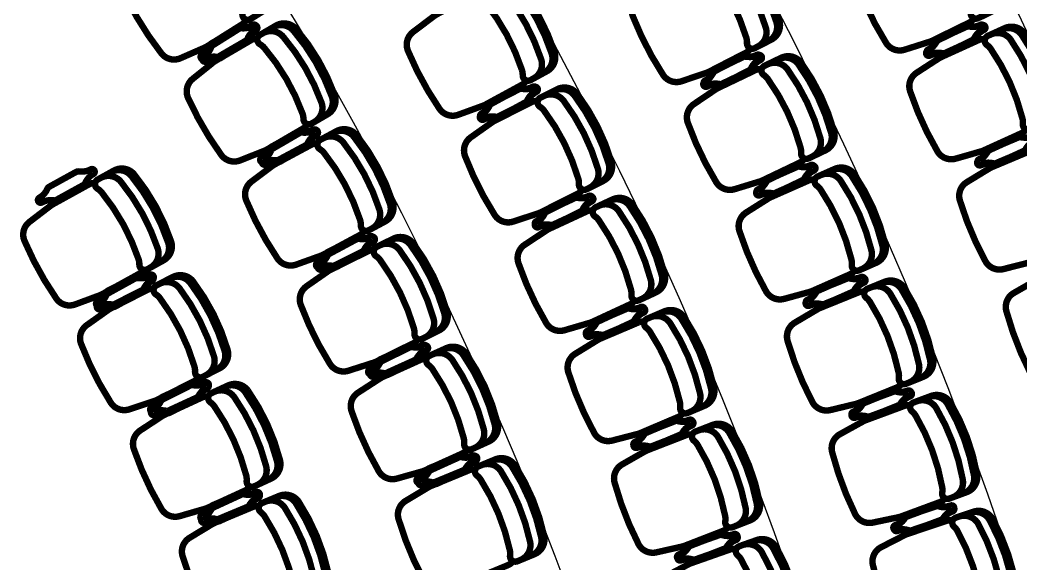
# Model space of a CAD drawing. Header units: metres. Extents: x -331 to 2982, y 362 to 2539.
# Drawn here: x 2871.281 to 2875.966, y 1351.554 to 1354.1 of the extents above; entities that cross this region are included whole.
import ezdxf

# ---------------------------------------------------------------- set-up
doc = ezdxf.new("R2010")
doc.units = ezdxf.units.M
doc.layers.add('Pis', color=251, linetype='Continuous')

msp = doc.modelspace()

# ---------------------------------------------------------------- linework, layer by layer
at = {"layer": 'Pis', "const_width": 0.03}
for points in [[(2872.3159, 1354.1504, 0.08991), (2872.1261, 1354.4524, 0.086278), (2872.1057, 1354.4681, -0.57735), (2872.1041, 1354.5114), (2872.1779, 1354.5578, -0.36261), (2872.2732, 1354.5449, -0.08991), (2872.463, 1354.2429, -0.36261), (2872.4334, 1354.1514), (2872.3596, 1354.1051, -0.57735), (2872.3213, 1354.1253, 0.086278)], [(2875.7276, 1354.1589, 0.08991), (2875.5706, 1354.4793, 0.086278), (2875.552, 1354.497, -0.57735), (2875.5549, 1354.5402), (2875.6332, 1354.5786, -0.36261), (2875.7266, 1354.5557, -0.08991), (2875.8836, 1354.2354, -0.36261), (2875.8445, 1354.1476), (2875.7662, 1354.1092, -0.57735), (2875.7303, 1354.1334, 0.086278)], [(2874.6801, 1354.0177, 0.08991), (2874.5166, 1354.3347, 0.086278), (2874.4977, 1354.3521, -0.57735), (2874.4997, 1354.3954), (2874.5772, 1354.4353, -0.36261), (2874.671, 1354.4144, -0.08991), (2874.8345, 1354.0973, -0.36261), (2874.7972, 1354.0087), (2874.7197, 1353.9688, -0.57735), (2874.6833, 1353.9922, 0.086278)], [(2873.6297, 1353.8673, 0.08991), (2873.4592, 1354.1807, 0.086278), (2873.4399, 1354.1976, -0.57735), (2873.441, 1354.2409), (2873.5176, 1354.2826, -0.36261), (2873.6118, 1354.2637, -0.08991), (2873.7823, 1353.9503, -0.36261), (2873.7469, 1353.8609), (2873.6704, 1353.8193, -0.57735), (2873.6335, 1353.8419, 0.086278)], [(2872.2124, 1353.9308), (2872.337, 1354.0033, 0.164851), (2872.3454, 1354.013, -0.162089), (2872.3822, 1354.0557, 1), (2872.3696, 1354.0773, -0.162089), (2872.3143, 1354.0663, 0.164851), (2872.3017, 1354.0638), (2872.1772, 1353.9912, 0.164851), (2872.1688, 1353.9816, -0.162089), (2872.132, 1353.9389, 1), (2872.1445, 1353.9173, -0.162089), (2872.1998, 1353.9282, 0.164851)], [(2872.1747, 1353.9721, -0.164851), (2872.1828, 1353.9821), (2872.3048, 1354.0588, -0.164851), (2872.3173, 1354.0618, 0.162089), (2872.3722, 1354.0746, -1), (2872.3855, 1354.0534, 0.162089), (2872.3502, 1354.0095, -0.164851), (2872.3421, 1353.9995), (2872.2201, 1353.9228, -0.164851), (2872.2076, 1353.9199, 0.162089), (2872.1527, 1353.9071, -1), (2872.1394, 1353.9282, 0.162089)], [(2872.6028, 1353.6624, 0.08991), (2872.4233, 1353.9707, 0.086278), (2872.4035, 1353.9871, -0.57735), (2872.4033, 1354.0304), (2872.4786, 1354.0742, -0.36261), (2872.5734, 1354.0581, -0.08991), (2872.7529, 1353.7498, -0.36261), (2872.7202, 1353.6594), (2872.6449, 1353.6156, -0.57735), (2872.6073, 1353.6371, 0.086278)], [(2875.5684, 1353.9965, -0.164851), (2875.5775, 1354.0056), (2875.7069, 1354.069, -0.164851), (2875.7196, 1354.0707, 0.162089), (2875.7755, 1354.0776, -1), (2875.7865, 1354.0552, 0.162089), (2875.7468, 1354.0152, -0.164851), (2875.7377, 1354.0062), (2875.6083, 1353.9427, -0.164851), (2875.5955, 1353.9411, 0.162089), (2875.5396, 1353.9341, -1), (2875.5286, 1353.9566, 0.162089)], [(2875.6108, 1353.9463), (2875.742, 1354.006, 0.164851), (2875.7513, 1354.0148, -0.162089), (2875.7922, 1354.0536, 1), (2875.7819, 1354.0763, -0.162089), (2875.7258, 1354.071, 0.164851), (2875.713, 1354.0697), (2875.5818, 1354.01, 0.164851), (2875.5725, 1354.0012, -0.162089), (2875.5316, 1353.9624, 1), (2875.5419, 1353.9397, -0.162089), (2875.598, 1353.945, 0.164851)], [(2875.9724, 1353.6402, 0.08991), (2875.8246, 1353.9649, 0.086278), (2875.8066, 1353.9832, -0.57735), (2875.8107, 1354.0263), (2875.8901, 1354.0624, -0.36261), (2875.9827, 1354.0369, -0.08991), (2876.1305, 1353.7122, -0.36261), (2876.0889, 1353.6255), (2876.0096, 1353.5894, -0.57735), (2875.9743, 1353.6146, 0.086278)], [(2874.5242, 1353.852, -0.164851), (2874.5331, 1353.8613), (2874.6612, 1353.9273, -0.164851), (2874.6739, 1353.9292, 0.162089), (2874.7297, 1353.9373, -1), (2874.7412, 1353.9151, 0.162089), (2874.7022, 1353.8744, -0.164851), (2874.6933, 1353.8651), (2874.5652, 1353.7991, -0.164851), (2874.5525, 1353.7972, 0.162089), (2874.4967, 1353.7891, -1), (2874.4853, 1353.8113, 0.162089)], [(2874.5669, 1353.8024), (2874.6969, 1353.8645, 0.164851), (2874.7061, 1353.8735, -0.162089), (2874.7462, 1353.9131, 1), (2874.7355, 1353.9356, -0.162089), (2874.6795, 1353.9292, 0.164851), (2874.6667, 1353.9277), (2874.5367, 1353.8656, 0.164851), (2874.5275, 1353.8566, -0.162089), (2874.4874, 1353.817, 1), (2874.4981, 1353.7945, -0.162089), (2874.5541, 1353.8009, 0.164851)], [(2874.9341, 1353.5031, 0.08991), (2874.7803, 1353.825, 0.086278), (2874.7619, 1353.843, -0.57735), (2874.7653, 1353.8861), (2874.8439, 1353.9237, -0.36261), (2874.937, 1353.9, -0.08991), (2875.0909, 1353.5781, -0.36261), (2875.0509, 1353.4907), (2874.9723, 1353.4531, -0.57735), (2874.9366, 1353.4776, 0.086278)], [(2873.4775, 1353.6983, -0.164851), (2873.4862, 1353.7077), (2873.6128, 1353.7766, -0.164851), (2873.6255, 1353.7788, 0.162089), (2873.6811, 1353.7881, -1), (2873.693, 1353.7661, 0.162089), (2873.655, 1353.7245, -0.164851), (2873.6463, 1353.7151), (2873.5197, 1353.6462, -0.164851), (2873.507, 1353.644, 0.162089), (2873.4514, 1353.6347, -1), (2873.4395, 1353.6567, 0.162089)], [(2873.5204, 1353.6494), (2873.6491, 1353.7142, 0.164851), (2873.6581, 1353.7234, -0.162089), (2873.6975, 1353.7637, 1), (2873.6862, 1353.7861, -0.162089), (2873.6304, 1353.7785, 0.164851), (2873.6177, 1353.7768), (2873.4889, 1353.712, 0.164851), (2873.4799, 1353.7028, -0.162089), (2873.4406, 1353.6624, 1), (2873.4518, 1353.6401, -0.162089), (2873.5077, 1353.6477, 0.164851)], [(2873.8937, 1353.3577, 0.08991), (2873.7333, 1353.6764, 0.086278), (2873.7145, 1353.694, -0.57735), (2873.717, 1353.7372), (2873.7949, 1353.7764, -0.36261), (2873.8885, 1353.7545, -0.08991), (2874.0489, 1353.4358, -0.36261), (2874.0107, 1353.3476), (2873.9328, 1353.3084, -0.57735), (2873.8966, 1353.3322, 0.086278)], [(2872.4912, 1353.4461), (2872.6181, 1353.5143, 0.164851), (2872.6269, 1353.5237, -0.162089), (2872.6651, 1353.5651, 1), (2872.6533, 1353.5871, -0.162089), (2872.5977, 1353.5781, 0.164851), (2872.585, 1353.576), (2872.4581, 1353.5077, 0.164851), (2872.4493, 1353.4983, -0.162089), (2872.4111, 1353.4569, 1), (2872.4229, 1353.4349, -0.162089), (2872.4786, 1353.4439, 0.164851)], [(2872.4556, 1353.489, -0.164851), (2872.464, 1353.4987), (2872.5886, 1353.5712, -0.164851), (2872.6011, 1353.5738, 0.162089), (2872.6564, 1353.5847, -1), (2872.669, 1353.5631, 0.162089), (2872.6322, 1353.5204, -0.164851), (2872.6238, 1353.5107), (2872.4993, 1353.4382, -0.164851), (2872.4867, 1353.4356, 0.162089), (2872.4314, 1353.4247, -1), (2872.4188, 1353.4463, 0.162089)], [(2872.8723, 1353.1646, 0.08991), (2872.7033, 1353.4788, 0.086278), (2872.6841, 1353.4958, -0.57735), (2872.6854, 1353.5391), (2872.7622, 1353.5804, -0.36261), (2872.8563, 1353.5611, -0.08991), (2873.0253, 1353.2469, -0.36261), (2872.9895, 1353.1576), (2872.9127, 1353.1164, -0.57735), (2872.8759, 1353.1391, 0.086278)], [(2875.8086, 1353.4824, -0.164851), (2875.8179, 1353.4912), (2875.9491, 1353.5509, -0.164851), (2875.9619, 1353.5522, 0.162089), (2876.018, 1353.5576, -1), (2876.0284, 1353.5348, 0.162089), (2875.9875, 1353.496, -0.164851), (2875.9781, 1353.4872), (2875.8469, 1353.4275, -0.164851), (2875.8342, 1353.4262, 0.162089), (2875.7781, 1353.4209, -1), (2875.7677, 1353.4436, 0.162089)], [(2875.8489, 1353.4307), (2875.9817, 1353.4866, 0.164851), (2875.9913, 1353.4951, -0.162089), (2876.0333, 1353.5327, 1), (2876.0236, 1353.5558, -0.162089), (2875.9673, 1353.552, 0.164851), (2875.9545, 1353.5511), (2875.8217, 1353.4952, 0.164851), (2875.8121, 1353.4867, -0.162089), (2875.7701, 1353.4491, 1), (2875.7798, 1353.426, -0.162089), (2875.836, 1353.4298, 0.164851)], [(2874.7733, 1353.3423, -0.164851), (2874.7825, 1353.3513), (2874.9125, 1353.4134, -0.164851), (2874.9253, 1353.415, 0.162089), (2874.9813, 1353.4214, -1), (2874.9921, 1353.3988, 0.162089), (2874.9519, 1353.3592, -0.164851), (2874.9427, 1353.3503), (2874.8127, 1353.2881, -0.164851), (2874.8, 1353.2866, 0.162089), (2874.744, 1353.2802, -1), (2874.7332, 1353.3028, 0.162089)], [(2874.8139, 1353.2906), (2874.9457, 1353.3488, 0.164851), (2874.9552, 1353.3574, -0.162089), (2874.9965, 1353.3958, 1), (2874.9864, 1353.4186, -0.162089), (2874.9303, 1353.4139, 0.164851), (2874.9175, 1353.4128), (2874.7856, 1353.3546, 0.164851), (2874.7762, 1353.3459, -0.162089), (2874.7348, 1353.3076, 1), (2874.7449, 1353.2847, -0.162089), (2874.8011, 1353.2894, 0.164851)], [(2871.4511, 1353.2586), (2871.5773, 1353.3282, 0.164851), (2871.586, 1353.3377, -0.162089), (2871.6237, 1353.3796, 1), (2871.6117, 1353.4014, -0.162089), (2871.5561, 1353.3918, 0.164851), (2871.5435, 1353.3895), (2871.4173, 1353.3199, 0.164851), (2871.4086, 1353.3104, -0.162089), (2871.3709, 1353.2686, 1), (2871.3829, 1353.2467, -0.162089), (2871.4385, 1353.2564, 0.164851)], [(2871.8352, 1352.9812, 0.08991), (2871.6628, 1353.2936, 0.086278), (2871.6434, 1353.3105, -0.57735), (2871.6443, 1353.3538), (2871.7206, 1353.3959, -0.36261), (2871.815, 1353.3776, -0.08991), (2871.9873, 1353.0652, -0.36261), (2871.9524, 1352.9756), (2871.8761, 1352.9335, -0.57735), (2871.8391, 1352.9559, 0.086278)], [(2875.1719, 1352.9803, 0.08991), (2875.0279, 1353.3067, 0.086278), (2875.01, 1353.3252, -0.57735), (2875.0147, 1353.3683), (2875.0944, 1353.4035, -0.36261), (2875.1868, 1353.3769, -0.08991), (2875.3309, 1353.0505, -0.36261), (2875.2883, 1352.9643), (2875.2085, 1352.9291, -0.57735), (2875.1736, 1352.9547, 0.086278)], [(2873.7362, 1353.1937, -0.164851), (2873.7452, 1353.2028), (2873.8739, 1353.2676, -0.164851), (2873.8866, 1353.2694, 0.162089), (2873.9425, 1353.2769, -1), (2873.9537, 1353.2546, 0.162089), (2873.9144, 1353.2142, -0.164851), (2873.9054, 1353.2051), (2873.7767, 1353.1403, -0.164851), (2873.7639, 1353.1385, 0.162089), (2873.7081, 1353.131, -1), (2873.6968, 1353.1533, 0.162089)], [(2873.7763, 1353.1428), (2873.9071, 1353.2035, 0.164851), (2873.9164, 1353.2123, -0.162089), (2873.957, 1353.2514, 1), (2873.9464, 1353.2741, -0.162089), (2873.8904, 1353.2683, 0.164851), (2873.8776, 1353.267), (2873.7469, 1353.2063, 0.164851), (2873.7376, 1353.1975, -0.162089), (2873.697, 1353.1584, 1), (2873.7075, 1353.1357, -0.162089), (2873.7636, 1353.1414, 0.164851)], [(2874.1401, 1352.8393, 0.08991), (2873.99, 1353.163, 0.086278), (2873.9718, 1353.1811, -0.57735), (2873.9757, 1353.2242), (2874.0547, 1353.2609, -0.36261), (2874.1476, 1353.2361, -0.08991), (2874.2977, 1352.9124, -0.36261), (2874.2567, 1352.8255), (2874.1776, 1352.7888, -0.57735), (2874.1422, 1352.8137, 0.086278)], [(2872.7527, 1352.9519), (2872.8819, 1353.0158, 0.164851), (2872.891, 1353.0249, -0.162089), (2872.9306, 1353.065, 1), (2872.9195, 1353.0874, -0.162089), (2872.8636, 1353.0803, 0.164851), (2872.8509, 1353.0786), (2872.7217, 1353.0147, 0.164851), (2872.7126, 1353.0056, -0.162089), (2872.673, 1352.9655, 1), (2872.6841, 1352.9431, -0.162089), (2872.74, 1352.9502, 0.164851)], [(2872.7193, 1352.9963, -0.164851), (2872.728, 1353.0057), (2872.855, 1353.0739, -0.164851), (2872.8676, 1353.0761, 0.162089), (2872.9232, 1353.0851, -1), (2872.9351, 1353.0631, 0.162089), (2872.8969, 1353.0217, -0.164851), (2872.8881, 1353.0123), (2872.7612, 1352.944, -0.164851), (2872.7485, 1352.9419, 0.162089), (2872.6929, 1352.9329, -1), (2872.681, 1352.9549, 0.162089)], [(2873.124, 1352.6577, 0.08991), (2872.9658, 1352.9774, 0.086278), (2872.9472, 1352.9951, -0.57735), (2872.95, 1353.0383), (2873.0281, 1353.077, -0.36261), (2873.1215, 1353.0545, -0.08991), (2873.2797, 1352.7347, -0.36261), (2873.2409, 1352.6468), (2873.1628, 1352.6081, -0.57735), (2873.1268, 1352.6321, 0.086278)], [(2871.723, 1352.7707), (2871.8516, 1352.8357, 0.164851), (2871.8606, 1352.8449, -0.162089), (2871.8999, 1352.8853, 1), (2871.8886, 1352.9076, -0.162089), (2871.8327, 1352.9, 0.164851), (2871.82, 1352.8982), (2871.6914, 1352.8332, 0.164851), (2871.6824, 1352.824, -0.162089), (2871.6431, 1352.7836, 1), (2871.6544, 1352.7613, -0.162089), (2871.7103, 1352.7689, 0.164851)], [(2871.684, 1352.8113, -0.164851), (2871.6926, 1352.8208), (2871.8188, 1352.8904, -0.164851), (2871.8314, 1352.8927, 0.162089), (2871.887, 1352.9023, -1), (2871.8991, 1352.8805, 0.162089), (2871.8613, 1352.8386, -0.164851), (2871.8526, 1352.8291), (2871.7264, 1352.7595, -0.164851), (2871.7138, 1352.7573, 0.162089), (2871.6583, 1352.7476, -1), (2871.6462, 1352.7695, 0.162089)], [(2872.0967, 1352.4796, 0.08991), (2871.9358, 1352.798, 0.086278), (2871.917, 1352.8156, -0.57735), (2871.9195, 1352.8588), (2871.9972, 1352.8981, -0.36261), (2872.0909, 1352.8764, -0.08991), (2872.2518, 1352.558, -0.36261), (2872.2137, 1352.4697), (2872.136, 1352.4304, -0.57735), (2872.0997, 1352.4541, 0.086278)], [(2875.0063, 1352.8245, -0.164851), (2875.0158, 1352.8331), (2875.1476, 1352.8913, -0.164851), (2875.1604, 1352.8925, 0.162089), (2875.2166, 1352.8972, -1), (2875.2267, 1352.8743, 0.162089), (2875.1854, 1352.836, -0.164851), (2875.1759, 1352.8273), (2875.0441, 1352.7691, -0.164851), (2875.0313, 1352.768, 0.162089), (2874.9751, 1352.7633, -1), (2874.965, 1352.7861, 0.162089)], [(2875.0446, 1352.7711), (2875.1781, 1352.8253, 0.164851), (2875.1879, 1352.8337, -0.162089), (2875.2303, 1352.8708, 1), (2875.2209, 1352.894, -0.162089), (2875.1646, 1352.891, 0.164851), (2875.1518, 1352.8902), (2875.0183, 1352.836, 0.164851), (2875.0086, 1352.8276, -0.162089), (2874.9661, 1352.7906, 1), (2874.9755, 1352.7674, -0.162089), (2875.0318, 1352.7704, 0.164851)], [(2875.3931, 1352.4503, 0.08991), (2875.259, 1352.7808, 0.086278), (2875.2417, 1352.7999, -0.57735), (2875.2477, 1352.8428), (2875.3284, 1352.8755, -0.36261), (2875.42, 1352.8462, -0.08991), (2875.5541, 1352.5156, -0.36261), (2875.5089, 1352.4307), (2875.4281, 1352.398, -0.57735), (2875.394, 1352.4246, 0.086278)], [(2874.0152, 1352.6278), (2874.1478, 1352.6843, 0.164851), (2874.1574, 1352.6928, -0.162089), (2874.1992, 1352.7306, 1), (2874.1895, 1352.7536, -0.162089), (2874.1332, 1352.7496, 0.164851), (2874.1204, 1352.7487), (2873.9878, 1352.6922, 0.164851), (2873.9783, 1352.6837, -0.162089), (2873.9364, 1352.6459, 1), (2873.9462, 1352.6229, -0.162089), (2874.0024, 1352.6269, 0.164851)], [(2873.9774, 1352.6804, -0.164851), (2873.9867, 1352.6892), (2874.1175, 1352.7499, -0.164851), (2874.1302, 1352.7513, 0.162089), (2874.1863, 1352.757, -1), (2874.1968, 1352.7343, 0.162089), (2874.1562, 1352.6952, -0.164851), (2874.1469, 1352.6864), (2874.0162, 1352.6257, -0.164851), (2874.0034, 1352.6244, 0.162089), (2873.9473, 1352.6186, -1), (2873.9368, 1352.6413, 0.162089)], [(2874.3691, 1352.3129, 0.08991), (2874.2294, 1352.6411, 0.086278), (2874.2118, 1352.6599, -0.57735), (2874.2171, 1352.7029), (2874.2973, 1352.737, -0.36261), (2874.3893, 1352.7092, -0.08991), (2874.529, 1352.3809, -0.36261), (2874.4852, 1352.2953), (2874.405, 1352.2612, -0.57735), (2874.3704, 1352.2872, 0.086278)], [(2872.9966, 1352.449), (2873.1279, 1352.5085, 0.164851), (2873.1373, 1352.5173, -0.162089), (2873.1782, 1352.556, 1), (2873.1679, 1352.5788, -0.162089), (2873.1118, 1352.5735, 0.164851), (2873.099, 1352.5722), (2872.9678, 1352.5128, 0.164851), (2872.9584, 1352.504, -0.162089), (2872.9174, 1352.4653, 1), (2872.9278, 1352.4425, -0.162089), (2872.9839, 1352.4477, 0.164851)], [(2872.9654, 1352.4947, -0.164851), (2872.9745, 1352.5038), (2873.1036, 1352.5677, -0.164851), (2873.1164, 1352.5694, 0.162089), (2873.1723, 1352.5765, -1), (2873.1834, 1352.5541, 0.162089), (2873.1437, 1352.514, -0.164851), (2873.1347, 1352.5049), (2873.0055, 1352.441, -0.164851), (2872.9928, 1352.4393, 0.162089), (2872.9369, 1352.4322, -1), (2872.9258, 1352.4546, 0.162089)], [(2873.3577, 1352.1423, 0.08991), (2873.2105, 1352.4673, 0.086278), (2873.1925, 1352.4856, -0.57735), (2873.1967, 1352.5287), (2873.2761, 1352.5647, -0.36261), (2873.3687, 1352.539, -0.08991), (2873.516, 1352.2141, -0.36261), (2873.4742, 1352.1275), (2873.3948, 1352.0915, -0.57735), (2873.3596, 1352.1167, 0.086278)], [(2871.9764, 1352.2728), (2872.1073, 1352.3331, 0.164851), (2872.1166, 1352.342, -0.162089), (2872.1573, 1352.381, 1), (2872.1468, 1352.4037, -0.162089), (2872.0907, 1352.3981, 0.164851), (2872.078, 1352.3967), (2871.9471, 1352.3364, 0.164851), (2871.9378, 1352.3276, -0.162089), (2871.8971, 1352.2886, 1), (2871.9075, 1352.2659, -0.162089), (2871.9636, 1352.2715, 0.164851)], [(2871.9395, 1352.3153, -0.164851), (2871.9485, 1352.3245), (2872.0771, 1352.3895, -0.164851), (2872.0898, 1352.3913, 0.162089), (2872.1457, 1352.3989, -1), (2872.157, 1352.3766, 0.162089), (2872.1177, 1352.3362, -0.164851), (2872.1087, 1352.327), (2871.9801, 1352.262, -0.164851), (2871.9674, 1352.2602, 0.162089), (2871.9115, 1352.2526, -1), (2871.9002, 1352.2749, 0.162089)], [(2872.3394, 1351.9684, 0.08991), (2872.1901, 1352.2924, 0.086278), (2872.1719, 1352.3107, -0.57735), (2872.1759, 1352.3538), (2872.2551, 1352.3902, -0.36261), (2872.3479, 1352.3652, -0.08991), (2872.4972, 1352.0411, -0.36261), (2872.4559, 1351.9543), (2872.3768, 1351.9178, -0.57735), (2872.3414, 1351.9428, 0.086278)], [(2875.2583, 1352.2451), (2875.3935, 1352.2952, 0.164851), (2875.4034, 1352.3033, -0.162089), (2875.447, 1352.3391, 1), (2875.4383, 1352.3625, -0.162089), (2875.3819, 1352.3612, 0.164851), (2875.3691, 1352.3608), (2875.234, 1352.3107, 0.164851), (2875.224, 1352.3026, -0.162089), (2875.1805, 1352.2669, 1), (2875.1892, 1352.2434, -0.162089), (2875.2455, 1352.2447, 0.164851)], [(2875.2229, 1352.2994, -0.164851), (2875.2326, 1352.3078), (2875.3661, 1352.362, -0.164851), (2875.3789, 1352.3628, 0.162089), (2875.4352, 1352.3658, -1), (2875.4446, 1352.3426, 0.162089), (2875.4022, 1352.3056, -0.164851), (2875.3925, 1352.2972), (2875.2589, 1352.243, -0.164851), (2875.2461, 1352.2422, 0.162089), (2875.1898, 1352.2392, -1), (2875.1804, 1352.2624, 0.162089)], [(2875.597, 1351.9138, 0.08991), (2875.4729, 1352.2483, 0.086278), (2875.4562, 1352.2678, -0.57735), (2875.4635, 1352.3105), (2875.5452, 1352.3408, -0.36261), (2875.6358, 1352.3087, -0.08991), (2875.7599, 1351.9743, -0.36261), (2875.7121, 1351.8908), (2875.6304, 1351.8605, -0.57735), (2875.5971, 1351.8881, 0.086278)], [(2874.2375, 1352.1055), (2874.3718, 1352.1576, 0.164851), (2874.3817, 1352.1659, -0.162089), (2874.4247, 1352.2023, 1), (2874.4157, 1352.2256, -0.162089), (2874.3593, 1352.2234, 0.164851), (2874.3465, 1352.2229), (2874.2122, 1352.1707, 0.164851), (2874.2023, 1352.1625, -0.162089), (2874.1593, 1352.1261, 1), (2874.1684, 1352.1027, -0.162089), (2874.2247, 1352.1049, 0.164851)], [(2874.2014, 1352.1592, -0.164851), (2874.211, 1352.1678), (2874.3436, 1352.2242, -0.164851), (2874.3564, 1352.2252, 0.162089), (2874.4127, 1352.2291, -1), (2874.4224, 1352.2061, 0.162089), (2874.3806, 1352.1683, -0.164851), (2874.371, 1352.1598), (2874.2384, 1352.1034, -0.164851), (2874.2256, 1352.1024, 0.162089), (2874.1694, 1352.0984, -1), (2874.1596, 1352.1214, 0.162089)], [(2874.5811, 1351.7794, 0.08991), (2874.452, 1352.1119, 0.086278), (2874.435, 1352.1312, -0.57735), (2874.4416, 1352.174), (2874.5229, 1352.2055, -0.36261), (2874.614, 1352.1748, -0.08991), (2874.7431, 1351.8422, -0.36261), (2874.6966, 1351.7581), (2874.6154, 1351.7265, -0.57735), (2874.5816, 1351.7537, 0.086278)], [(2873.2226, 1351.9379), (2873.3559, 1351.9929, 0.164851), (2873.3655, 1352.0014, -0.162089), (2873.4078, 1352.0387, 1), (2873.3982, 1352.0618, -0.162089), (2873.3419, 1352.0585, 0.164851), (2873.3291, 1352.0576), (2873.1959, 1352.0026, 0.164851), (2873.1863, 1351.9942, -0.162089), (2873.144, 1351.9569, 1), (2873.1536, 1351.9338, -0.162089), (2873.2098, 1351.9371, 0.164851)], [(2873.1937, 1351.9848, -0.164851), (2873.203, 1351.9936), (2873.3343, 1352.0531, -0.164851), (2873.3471, 1352.0543, 0.162089), (2873.4032, 1352.0596, -1), (2873.4135, 1352.0368, 0.162089), (2873.3726, 1351.9981, -0.164851), (2873.3632, 1351.9893), (2873.2319, 1351.9298, -0.164851), (2873.2192, 1351.9286, 0.162089), (2873.163, 1351.9233, -1), (2873.1527, 1351.9461, 0.162089)], [(2873.5731, 1351.6192, 0.08991), (2873.437, 1351.9489, 0.086278), (2873.4196, 1351.9679, -0.57735), (2873.4253, 1352.0108), (2873.5058, 1352.0441, -0.36261), (2873.5976, 1352.0153, -0.08991), (2873.7337, 1351.6855, -0.36261), (2873.689, 1351.6004), (2873.6085, 1351.5671, -0.57735), (2873.5742, 1351.5935, 0.086278)], [(2872.2109, 1351.7657), (2872.3439, 1351.8213, 0.164851), (2872.3536, 1351.8298, -0.162089), (2872.3956, 1351.8673, 1), (2872.386, 1351.8903, -0.162089), (2872.3298, 1351.8867, 0.164851), (2872.3169, 1351.8859), (2872.184, 1351.8303, 0.164851), (2872.1743, 1351.8218, -0.162089), (2872.1323, 1351.7843, 1), (2872.1419, 1351.7613, -0.162089), (2872.1981, 1351.7648, 0.164851)], [(2872.1763, 1351.8099, -0.164851), (2872.1856, 1351.8187), (2872.3165, 1351.879, -0.164851), (2872.3293, 1351.8804, 0.162089), (2872.3854, 1351.886, -1), (2872.3958, 1351.8633, 0.162089), (2872.3551, 1351.8243, -0.164851), (2872.3458, 1351.8155), (2872.2149, 1351.7552, -0.164851), (2872.2022, 1351.7538, 0.162089), (2872.1461, 1351.7482, -1), (2872.1356, 1351.7709, 0.162089)], [(2872.5627, 1351.4484, 0.08991), (2872.4252, 1351.7776, 0.086278), (2872.4078, 1351.7965, -0.57735), (2872.4133, 1351.8394), (2872.4937, 1351.873, -0.36261), (2872.5855, 1351.8446, -0.08991), (2872.723, 1351.5154, -0.36261), (2872.6787, 1351.4301), (2872.5983, 1351.3965, -0.57735), (2872.5638, 1351.4227, 0.086278)], [(2875.454, 1351.7121), (2875.5905, 1351.7581, 0.164851), (2875.6008, 1351.7659, -0.162089), (2875.6454, 1351.8003, 1), (2875.6374, 1351.824, -0.162089), (2875.581, 1351.8244, 0.164851), (2875.5682, 1351.8244), (2875.4316, 1351.7784, 0.164851), (2875.4214, 1351.7706, -0.162089), (2875.3768, 1351.7362, 1), (2875.3848, 1351.7125, -0.162089), (2875.4411, 1351.7121, 0.164851)], [(2875.4223, 1351.7682, -0.164851), (2875.4323, 1351.7763), (2875.5674, 1351.8264, -0.164851), (2875.5802, 1351.8268, 0.162089), (2875.6366, 1351.8281, -1), (2875.6452, 1351.8047, 0.162089), (2875.6017, 1351.7689, -0.164851), (2875.5917, 1351.7608), (2875.4566, 1351.7107, -0.164851), (2875.4438, 1351.7103, 0.162089), (2875.3874, 1351.709, -1), (2875.3787, 1351.7325, 0.162089)], [(2875.7825, 1351.3707, 0.08991), (2875.6685, 1351.7088, 0.086278), (2875.6525, 1351.7289, -0.57735), (2875.661, 1351.7713), (2875.7436, 1351.7991, -0.36261), (2875.8332, 1351.7643, -0.08991), (2875.9471, 1351.4262, -0.36261), (2875.8969, 1351.3443), (2875.8143, 1351.3164, -0.57735), (2875.7818, 1351.3451, 0.086278)], [(2874.4415, 1351.5757), (2874.5774, 1351.6235, 0.164851), (2874.5875, 1351.6314, -0.162089), (2874.6317, 1351.6665, 1), (2874.6234, 1351.6901, -0.162089), (2874.567, 1351.6897, 0.164851), (2874.5542, 1351.6895), (2874.4183, 1351.6417, 0.164851), (2874.4081, 1351.6338, -0.162089), (2874.364, 1351.5988, 1), (2874.3723, 1351.5752, -0.162089), (2874.4287, 1351.5755, 0.164851)], [(2874.4086, 1351.6311, -0.164851), (2874.4185, 1351.6394), (2874.5528, 1351.6915, -0.164851), (2874.5657, 1351.6921, 0.162089), (2874.622, 1351.6942, -1), (2874.631, 1351.6709, 0.162089), (2874.588, 1351.6345, -0.164851), (2874.5782, 1351.6263), (2874.4438, 1351.5741, -0.164851), (2874.431, 1351.5736, 0.162089), (2874.3747, 1351.5714, -1), (2874.3656, 1351.5947, 0.162089)], [(2874.7745, 1351.2388, 0.08991), (2874.6561, 1351.5753, 0.086278), (2874.6397, 1351.5951, -0.57735), (2874.6477, 1351.6377), (2874.7299, 1351.6666, -0.36261), (2874.82, 1351.633, -0.08991), (2874.9384, 1351.2964, -0.36261), (2874.8893, 1351.2138), (2874.8071, 1351.1849, -0.57735), (2874.7742, 1351.2131, 0.086278)]]:
    msp.add_lwpolyline(points, format="xyb", close=True, dxfattribs=at)
for points in [[(2872.0927, 1354.4942, 0.149389), (2872.0645, 1354.4865), (2871.9015, 1354.384, 0.03724), (2871.8895, 1354.3752), (2871.7966, 1354.2953, 0.342214), (2871.7782, 1354.2053, 0.051556), (2871.9425, 1353.9441, 0.342214), (2872.0316, 1353.9216), (2872.1438, 1353.9707, 0.03724), (2872.157, 1353.9777), (2872.32, 1354.0802, 0.149389), (2872.3391, 1354.1023)], [(2872.1178, 1354.52, -0.36261), (2872.213, 1354.5071, -0.08991), (2872.4029, 1354.2051, -0.36261), (2872.3732, 1354.1136)], [(2875.5418, 1354.5243, 0.149389), (2875.5129, 1354.5196), (2875.34, 1354.4349, 0.03724), (2875.3272, 1354.4274), (2875.2264, 1354.3577, 0.342214), (2875.1986, 1354.2701, 0.051556), (2875.3344, 1353.9931, 0.342214), (2875.4207, 1353.9613), (2875.5375, 1353.9984, 0.03724), (2875.5513, 1354.0039), (2875.7242, 1354.0886, 0.149389), (2875.7455, 1354.1086)], [(2874.5141, 1354.4028, -0.36261), (2874.6079, 1354.3818, -0.08991), (2874.7714, 1354.0647, -0.36261), (2874.7341, 1353.9761)], [(2874.5639, 1354.4284, -0.36261), (2874.6577, 1354.4075, -0.08991), (2874.8212, 1354.0904, -0.36261), (2874.7839, 1354.0018)], [(2874.4869, 1354.3791, 0.149389), (2874.4582, 1354.3739), (2874.287, 1354.2857, 0.03724), (2874.2744, 1354.2779), (2874.175, 1354.2062, 0.342214), (2874.149, 1354.118, 0.051556), (2874.2904, 1353.8438, 0.342214), (2874.3773, 1353.8139), (2874.4933, 1353.8533, 0.03724), (2874.507, 1353.8591), (2874.6782, 1353.9473, 0.149389), (2874.6991, 1353.9677)], [(2873.5044, 1354.2754, -0.36261), (2873.5987, 1354.2565, -0.08991), (2873.7691, 1353.9432, -0.36261), (2873.7338, 1353.8538)], [(2873.4286, 1354.2244, 0.149389), (2873.3999, 1354.2186), (2873.2308, 1354.1266, 0.03724), (2873.2183, 1354.1185), (2873.1205, 1354.0446, 0.342214), (2873.0965, 1353.9559, 0.051556), (2873.2439, 1353.6849, 0.342214), (2873.3315, 1353.6569), (2873.4466, 1353.6988, 0.03724), (2873.4602, 1353.7049), (2873.6293, 1353.7969, 0.149389), (2873.6498, 1353.8178)], [(2873.4552, 1354.2486, -0.36261), (2873.5494, 1354.2298, -0.08991), (2873.7199, 1353.9164, -0.36261), (2873.6845, 1353.827)], [(2872.4657, 1354.0667, -0.36261), (2872.5605, 1354.0505, -0.08991), (2872.74, 1353.7423, -0.36261), (2872.7072, 1353.6519)], [(2872.4173, 1354.0385, -0.36261), (2872.512, 1354.0224, -0.08991), (2872.6916, 1353.7141, -0.36261), (2872.6588, 1353.6237)], [(2875.8254, 1354.033, -0.36261), (2875.9181, 1354.0075, -0.08991), (2876.0659, 1353.6828, -0.36261), (2876.0242, 1353.5961)], [(2875.8764, 1354.0562, -0.36261), (2875.9691, 1354.0307, -0.08991), (2876.1169, 1353.706, -0.36261), (2876.0752, 1353.6193)], [(2872.3914, 1354.0135, 0.149389), (2872.3629, 1354.0068), (2872.1965, 1353.9099, 0.03724), (2872.1843, 1353.9015), (2872.0887, 1353.8248, 0.342214), (2872.0673, 1353.7354, 0.051556), (2872.2225, 1353.4688, 0.342214), (2872.3108, 1353.4433), (2872.4247, 1353.4886, 0.03724), (2872.4381, 1353.4951), (2872.6045, 1353.592, 0.149389), (2872.6243, 1353.6135)], [(2875.7971, 1354.0107, 0.149389), (2875.7682, 1354.0069), (2875.5929, 1353.9272, 0.03724), (2875.5799, 1353.92), (2875.4771, 1353.8533, 0.342214), (2875.4469, 1353.7665, 0.051556), (2875.5747, 1353.4857, 0.342214), (2875.66, 1353.4515), (2875.7778, 1353.4852, 0.03724), (2875.7918, 1353.4903), (2875.967, 1353.5701, 0.149389), (2875.9889, 1353.5894)], [(2874.7798, 1353.8931, -0.36261), (2874.873, 1353.8693, -0.08991), (2875.0268, 1353.5474, -0.36261), (2874.9868, 1353.46)], [(2874.8304, 1353.9173, -0.36261), (2874.9235, 1353.8935, -0.08991), (2875.0774, 1353.5716, -0.36261), (2875.0374, 1353.4842)], [(2874.752, 1353.8703, 0.149389), (2874.7231, 1353.866), (2874.5494, 1353.7829, 0.03724), (2874.5364, 1353.7755), (2874.4349, 1353.7069, 0.342214), (2874.4063, 1353.6195, 0.051556), (2874.5394, 1353.3412, 0.342214), (2874.6253, 1353.3086), (2874.7425, 1353.3445, 0.03724), (2874.7564, 1353.3499), (2874.9301, 1353.4329, 0.149389), (2874.9516, 1353.4527)], [(2873.7314, 1353.7445, -0.36261), (2873.825, 1353.7226, -0.08991), (2873.9854, 1353.4039, -0.36261), (2873.9472, 1353.3157)], [(2873.7815, 1353.7696, -0.36261), (2873.8751, 1353.7478, -0.08991), (2874.0355, 1353.4291, -0.36261), (2873.9973, 1353.3409)], [(2873.7041, 1353.7211, 0.149389), (2873.6753, 1353.7162), (2873.5033, 1353.6296, 0.03724), (2873.4905, 1353.622), (2873.3904, 1353.5512, 0.342214), (2873.3636, 1353.4633, 0.051556), (2873.5023, 1353.1878, 0.342214), (2873.5889, 1353.1569), (2873.7053, 1353.1952, 0.03724), (2873.7191, 1353.2009), (2873.891, 1353.2874, 0.149389), (2873.9122, 1353.3076)], [(2872.7489, 1353.5733, -0.36261), (2872.8431, 1353.554, -0.08991), (2873.0121, 1353.2398, -0.36261), (2872.9763, 1353.1505)], [(2872.6729, 1353.5227, 0.149389), (2872.6442, 1353.517), (2872.4746, 1353.4258, 0.03724), (2872.4621, 1353.4178), (2872.364, 1353.3444, 0.342214), (2872.3395, 1353.2558, 0.051556), (2872.4856, 1352.9841, 0.342214), (2872.573, 1352.9556), (2872.6884, 1352.997, 0.03724), (2872.702, 1353.003), (2872.8715, 1353.0942, 0.149389), (2872.8921, 1353.115)], [(2872.6996, 1353.5468, -0.36261), (2872.7938, 1353.5274, -0.08991), (2872.9627, 1353.2132, -0.36261), (2872.9269, 1353.124)], [(2876.0369, 1353.4897, 0.149389), (2876.0079, 1353.4868), (2875.8304, 1353.4121, 0.03724), (2875.8172, 1353.4053), (2875.7125, 1353.3415, 0.342214), (2875.6798, 1353.2556, 0.051556), (2875.7995, 1352.9713, 0.342214), (2875.8838, 1352.9347), (2876.0026, 1352.9649, 0.03724), (2876.0167, 1352.9697), (2876.1941, 1353.0444, 0.149389), (2876.2166, 1353.0631)], [(2871.6584, 1353.3616, -0.36261), (2871.7528, 1353.3432, -0.08991), (2871.9251, 1353.0309, -0.36261), (2871.8902, 1352.9413)], [(2871.7075, 1353.3886, -0.36261), (2871.8018, 1353.3703, -0.08991), (2871.9742, 1353.0579, -0.36261), (2871.9393, 1352.9683)], [(2875.0295, 1353.3748, -0.36261), (2875.1219, 1353.3482, -0.08991), (2875.2659, 1353.0218, -0.36261), (2875.2233, 1352.9357)], [(2875.0807, 1353.3974, -0.36261), (2875.1731, 1353.3708, -0.08991), (2875.3172, 1353.0445, -0.36261), (2875.2746, 1352.9583)], [(2871.6319, 1353.3372, 0.149389), (2871.6033, 1353.3312), (2871.4347, 1353.2382, 0.03724), (2871.4223, 1353.23), (2871.3249, 1353.1556, 0.342214), (2871.3015, 1353.0667, 0.051556), (2871.4505, 1352.7966, 0.342214), (2871.5382, 1352.7691), (2871.6531, 1352.8117, 0.03724), (2871.6666, 1352.8179), (2871.8352, 1352.9109, 0.149389), (2871.8555, 1352.9319)], [(2875.0009, 1353.3529, 0.149389), (2874.9719, 1353.3494), (2874.7958, 1353.2716, 0.03724), (2874.7827, 1353.2646), (2874.6791, 1353.1991, 0.342214), (2874.6479, 1353.1126, 0.051556), (2874.7725, 1352.8304, 0.342214), (2874.8574, 1352.7952), (2874.9756, 1352.8275, 0.03724), (2874.9896, 1352.8325), (2875.1658, 1352.9103, 0.149389), (2875.1879, 1352.9294)], [(2873.9903, 1353.231, -0.36261), (2874.0832, 1353.2062, -0.08991), (2874.2333, 1352.8825, -0.36261), (2874.1923, 1352.7956)], [(2874.0411, 1353.2546, -0.36261), (2874.134, 1353.2298, -0.08991), (2874.2841, 1352.9061, -0.36261), (2874.2431, 1352.8192)], [(2873.9622, 1353.2086, 0.149389), (2873.9332, 1353.2046), (2873.7586, 1353.1236, 0.03724), (2873.7456, 1353.1163), (2873.6433, 1353.0488, 0.342214), (2873.6137, 1352.9618, 0.051556), (2873.7435, 1352.6819, 0.342214), (2873.829, 1352.6484), (2873.9466, 1352.6829, 0.03724), (2873.9605, 1352.6881), (2874.1352, 1352.7691, 0.149389), (2874.157, 1352.7886)], [(2872.9644, 1353.0455, -0.36261), (2873.0579, 1353.023, -0.08991), (2873.2161, 1352.7032, -0.36261), (2873.1773, 1352.6153)], [(2873.0146, 1353.0703, -0.36261), (2873.1081, 1353.0478, -0.08991), (2873.2663, 1352.7281, -0.36261), (2873.2275, 1352.6401)], [(2872.9369, 1353.0223, 0.149389), (2872.908, 1353.0176), (2872.7355, 1352.9322, 0.03724), (2872.7227, 1352.9247), (2872.6221, 1352.8546, 0.342214), (2872.5947, 1352.7669, 0.051556), (2872.7315, 1352.4904, 0.342214), (2872.8179, 1352.459), (2872.9345, 1352.4964, 0.03724), (2872.9483, 1352.502), (2873.1209, 1352.5874, 0.149389), (2873.1422, 1352.6074)], [(2876.261, 1352.9618, 0.149389), (2876.2318, 1352.9596), (2876.0523, 1352.89, 0.03724), (2876.0389, 1352.8836), (2875.9325, 1352.8229, 0.342214), (2875.8973, 1352.738, 0.051556), (2876.0088, 1352.4503, 0.342214), (2876.092, 1352.4113), (2876.2116, 1352.4382, 0.03724), (2876.2258, 1352.4425), (2876.4053, 1352.5121, 0.149389), (2876.4283, 1352.5302)], [(2871.9338, 1352.8661, -0.36261), (2872.0275, 1352.8444, -0.08991), (2872.1884, 1352.526, -0.36261), (2872.1503, 1352.4377)], [(2871.9838, 1352.8913, -0.36261), (2872.0775, 1352.8696, -0.08991), (2872.2384, 1352.5512, -0.36261), (2872.2004, 1352.4629)], [(2875.2626, 1352.8488, -0.36261), (2875.3542, 1352.8195, -0.08991), (2875.4883, 1352.4889, -0.36261), (2875.4431, 1352.404)], [(2875.3145, 1352.8699, -0.36261), (2875.4061, 1352.8405, -0.08991), (2875.5402, 1352.51, -0.36261), (2875.495, 1352.4251)], [(2871.9065, 1352.8427, 0.149389), (2871.8777, 1352.8377), (2871.7059, 1352.7509, 0.03724), (2871.6931, 1352.7432), (2871.5932, 1352.6723, 0.342214), (2871.5665, 1352.5844, 0.051556), (2871.7056, 1352.309, 0.342214), (2871.7923, 1352.2783), (2871.9086, 1352.3168, 0.03724), (2871.9224, 1352.3225), (2872.0942, 1352.4093, 0.149389), (2872.1153, 1352.4295)], [(2875.2334, 1352.8278, 0.149389), (2875.2043, 1352.8252), (2875.0259, 1352.7528, 0.03724), (2875.0126, 1352.7462), (2874.9071, 1352.6838, 0.342214), (2874.8733, 1352.5983, 0.051556), (2874.9893, 1352.3124, 0.342214), (2875.0731, 1352.2747), (2875.1922, 1352.3034, 0.03724), (2875.2064, 1352.308), (2875.3848, 1352.3804, 0.149389), (2875.4075, 1352.3988)], [(2874.2319, 1352.7092, -0.36261), (2874.3239, 1352.6814, -0.08991), (2874.4636, 1352.3531, -0.36261), (2874.4199, 1352.2675)], [(2874.2835, 1352.7311, -0.36261), (2874.3755, 1352.7033, -0.08991), (2874.5152, 1352.375, -0.36261), (2874.4714, 1352.2894)], [(2874.2031, 1352.6876, 0.149389), (2874.174, 1352.6845), (2873.9969, 1352.6092, 0.03724), (2873.9837, 1352.6023), (2873.8793, 1352.5381, 0.342214), (2873.8469, 1352.4521, 0.051556), (2873.9677, 1352.1683, 0.342214), (2874.0521, 1352.132), (2874.1707, 1352.1627, 0.03724), (2874.1848, 1352.1675), (2874.362, 1352.2429, 0.149389), (2874.3844, 1352.2617)], [(2873.2114, 1352.5353, -0.36261), (2873.304, 1352.5097, -0.08991), (2873.4513, 1352.1847, -0.36261), (2873.4095, 1352.0981)], [(2873.2624, 1352.5585, -0.36261), (2873.3551, 1352.5328, -0.08991), (2873.5023, 1352.2079, -0.36261), (2873.4605, 1352.1213)], [(2873.1831, 1352.5131, 0.149389), (2873.1541, 1352.5094), (2872.9787, 1352.4299, 0.03724), (2872.9657, 1352.4228), (2872.8628, 1352.3562, 0.342214), (2872.8324, 1352.2694, 0.051556), (2872.9598, 1351.9884, 0.342214), (2873.045, 1351.9541), (2873.1629, 1351.9876, 0.03724), (2873.1769, 1351.9927), (2873.3522, 1352.0722, 0.149389), (2873.3742, 1352.0915)], [(2872.2414, 1352.384, -0.36261), (2872.3343, 1352.3589, -0.08991), (2872.4836, 1352.0349, -0.36261), (2872.4423, 1351.948)], [(2872.1624, 1352.3381, 0.149389), (2872.1334, 1352.3342), (2871.9586, 1352.2536, 0.03724), (2871.9456, 1352.2464), (2871.8431, 1352.1792, 0.342214), (2871.8133, 1352.0923, 0.051556), (2871.9424, 1351.8121, 0.342214), (2872.0278, 1351.7783), (2872.1455, 1351.8125, 0.03724), (2872.1595, 1351.8177), (2872.3343, 1351.8983, 0.149389), (2872.3561, 1351.9177)], [(2872.1906, 1352.3605, -0.36261), (2872.2834, 1352.3354, -0.08991), (2872.4327, 1352.0114, -0.36261), (2872.3914, 1351.9246)], [(2875.5311, 1352.3356, -0.36261), (2875.6217, 1352.3035, -0.08991), (2875.7458, 1351.969, -0.36261), (2875.6981, 1351.8856)], [(2875.4488, 1352.296, 0.149389), (2875.4196, 1352.2943), (2875.2391, 1352.2273, 0.03724), (2875.2256, 1352.2211), (2875.1183, 1352.1619, 0.342214), (2875.0819, 1352.0775, 0.051556), (2875.1892, 1351.7883, 0.342214), (2875.2718, 1351.748), (2875.3918, 1351.7731, 0.03724), (2875.4061, 1351.7773), (2875.5866, 1351.8442, 0.149389), (2875.6098, 1351.862)], [(2875.4786, 1352.3161, -0.36261), (2875.5692, 1352.284, -0.08991), (2875.6933, 1351.9496, -0.36261), (2875.6456, 1351.8661)], [(2874.5089, 1352.2001, -0.36261), (2874.6, 1352.1694, -0.08991), (2874.7291, 1351.8368, -0.36261), (2874.6826, 1351.7527)], [(2874.4272, 1352.1592, 0.149389), (2874.398, 1352.1571), (2874.2186, 1352.0874, 0.03724), (2874.2051, 1352.081), (2874.0987, 1352.0202, 0.342214), (2874.0636, 1351.9352, 0.051556), (2874.1753, 1351.6476, 0.342214), (2874.2585, 1351.6087), (2874.3781, 1351.6356, 0.03724), (2874.3923, 1351.6399), (2874.5718, 1351.7096, 0.149389), (2874.5947, 1351.7277)], [(2874.4567, 1352.1798, -0.36261), (2874.5478, 1352.1491, -0.08991), (2874.6769, 1351.8165, -0.36261), (2874.6304, 1351.7324)], [(2873.4402, 1352.0169, -0.36261), (2873.5319, 1351.9882, -0.08991), (2873.6681, 1351.6584, -0.36261), (2873.6234, 1351.5733)], [(2873.492, 1352.0383, -0.36261), (2873.5837, 1352.0095, -0.08991), (2873.7199, 1351.6798, -0.36261), (2873.6752, 1351.5947)], [(2873.4111, 1351.9957, 0.149389), (2873.3821, 1351.9929), (2873.2041, 1351.9195, 0.03724), (2873.1908, 1351.9128), (2873.0857, 1351.8497, 0.342214), (2873.0524, 1351.7641, 0.051556), (2873.1702, 1351.4789, 0.342214), (2873.2542, 1351.4417), (2873.3731, 1351.4712, 0.03724), (2873.3873, 1351.4758), (2873.5652, 1351.5493, 0.149389), (2873.5878, 1351.5678)], [(2872.4799, 1351.8672, -0.36261), (2872.5717, 1351.8388, -0.08991), (2872.7092, 1351.5096, -0.36261), (2872.6648, 1351.4243)], [(2872.3992, 1351.8243, 0.149389), (2872.3701, 1351.8214), (2872.1925, 1351.7472, 0.03724), (2872.1792, 1351.7404), (2872.0744, 1351.677, 0.342214), (2872.0414, 1351.5912, 0.051556), (2872.1603, 1351.3065, 0.342214), (2872.2445, 1351.2696), (2872.3633, 1351.2996, 0.03724), (2872.3774, 1351.3042), (2872.5551, 1351.3785, 0.149389), (2872.5776, 1351.3971)], [(2872.4282, 1351.8456, -0.36261), (2872.52, 1351.8172, -0.08991), (2872.6575, 1351.488, -0.36261), (2872.6131, 1351.4027)], [(2875.6763, 1351.7765, -0.36261), (2875.7659, 1351.7416, -0.08991), (2875.8798, 1351.4035, -0.36261), (2875.8296, 1351.3216)], [(2875.7294, 1351.7943, -0.36261), (2875.819, 1351.7595, -0.08991), (2875.9329, 1351.4214, -0.36261), (2875.8827, 1351.3395)], [(2875.6459, 1351.7572, 0.149389), (2875.6167, 1351.7564), (2875.4342, 1351.6949, 0.03724), (2875.4205, 1351.6891), (2875.3115, 1351.6332, 0.342214), (2875.2725, 1351.5499, 0.051556), (2875.3711, 1351.2576, 0.342214), (2875.4524, 1351.2149), (2875.5731, 1351.2363, 0.03724), (2875.5875, 1351.24), (2875.77, 1351.3015, 0.149389), (2875.7937, 1351.3185)], [(2874.6629, 1351.643, -0.36261), (2874.753, 1351.6094, -0.08991), (2874.8714, 1351.2729, -0.36261), (2874.8223, 1351.1902)], [(2874.7158, 1351.6616, -0.36261), (2874.8058, 1351.628, -0.08991), (2874.9243, 1351.2915, -0.36261), (2874.8751, 1351.2088)], [(2874.6328, 1351.6233, 0.149389), (2874.6036, 1351.6221), (2874.422, 1351.5582, 0.03724), (2874.4083, 1351.5522), (2874.3001, 1351.4949, 0.342214), (2874.2622, 1351.4111, 0.051556), (2874.3647, 1351.1201, 0.342214), (2874.4466, 1351.0785), (2874.567, 1351.1015, 0.03724), (2874.5813, 1351.1054), (2874.7629, 1351.1693, 0.149389), (2874.7865, 1351.1867)]]:
    msp.add_lwpolyline(points, format="xyb", dxfattribs=at)
at = {"layer": 'Pis'}
for radius, start, end in [(19.2681, 359.84702, 35.7567), (18.2681, 0.04824, 35.73473), (17.2681, 0.05103, 35.71013), (16.2681, 359.52586, 35.68249)]:
    msp.add_arc((2858.5958, 1345.7654), radius, start, end, dxfattribs=at)

doc.saveas('drawing.dxf')
